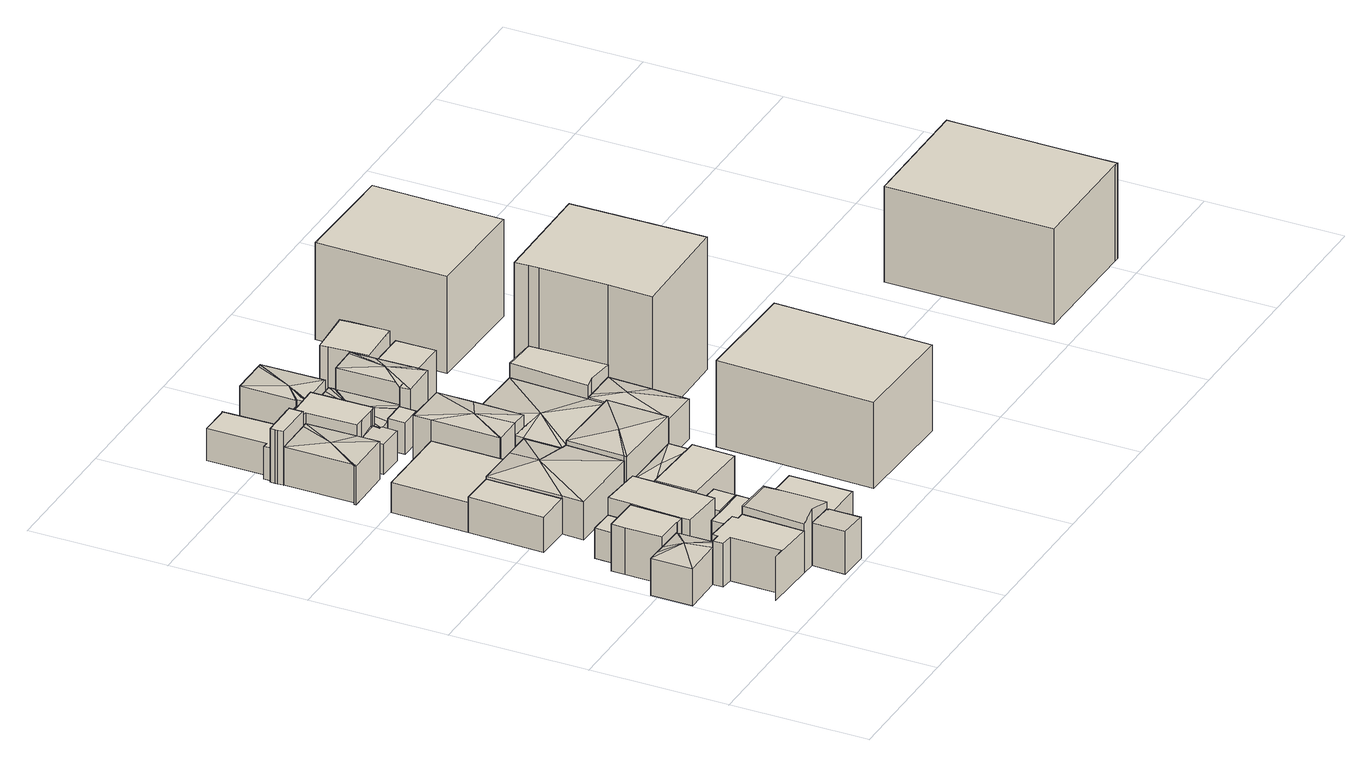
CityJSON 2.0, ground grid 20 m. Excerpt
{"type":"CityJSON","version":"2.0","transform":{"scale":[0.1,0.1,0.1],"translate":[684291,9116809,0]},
"CityObjects":{
"building1":{"type":"Building","attributes":{"Building Type":"Residential","Roof Shape":"hip","Roof Material":"Concrete Glazed Tile","Roof Material Code":"1","Roof Direction":"west","Building Height":5.53,"Roof Slope":26.2,"Footprint Area":43.43,"Solar PV Capacity Low":5.44,"Solar PV Capacity High":7.14,"Solar Annual Energy Low":7841,"Solar Annual Energy High":10334,"Suitable PV Area":32.46},"geometry":[{"type":"MultiSurface","lod":"2.2","boundaries":[[[0,1,2,3,4,5,6,7,8]],[[8,7,9,10]],[[7,6,11,9]],[[6,5,12,11]],[[5,4,13,12]],[[4,3,14,13]],[[3,2,15,14]],[[2,1,16,15]],[[1,0,17,16]],[[0,8,10,17]],[[10,9,18]],[[9,11,18]],[[11,12,18]],[[12,13,18]],[[13,14,18]],[[14,15,18]],[[15,16,18]],[[16,17,18]],[[17,10,18]]]}]},
"building2":{"type":"Building","attributes":{"Building Type":"Residential","Roof Shape":"shed","Roof Material":"Concrete Aluminum Tile","Roof Material Code":"2","Roof Direction":"west","Building Height":6.32,"Roof Slope":14.5,"Footprint Area":62.38,"Solar PV Capacity Low":7.81,"Solar PV Capacity High":10.26,"Solar Annual Energy Low":11263,"Solar Annual Energy High":14844,"Suitable PV Area":46.63},"geometry":[{"type":"MultiSurface","lod":"2.2","boundaries":[[[0,8,7,19,20,21,22,23,24,25,26]],[[26,25,27,28]],[[25,24,29,27]],[[24,23,30,29]],[[23,22,31,30]],[[22,21,32,31]],[[21,20,33,32]],[[20,19,34,33]],[[19,7,35,34]],[[7,8,36,35]],[[8,0,37,36]],[[0,26,28,37]],[[28,27,29,30,31,32,33,34,35,36,37]]]}]},
"building3":{"type":"Building","attributes":{"Building Type":"Residential","Roof Shape":"flat","Roof Material":"Concrete Glazed Tile","Roof Material Code":"1","Roof Direction":"west","Building Height":7.05,"Roof Slope":7.8,"Footprint Area":39.55,"Solar PV Capacity Low":4.95,"Solar PV Capacity High":6.5,"Solar Annual Energy Low":7140,"Solar Annual Energy High":9409,"Suitable PV Area":29.56},"geometry":[{"type":"MultiSurface","lod":"2.2","boundaries":[[[38,39,40,3,2,1,41,42,43,44]],[[44,43,45,46]],[[43,42,47,45]],[[42,41,48,47]],[[41,1,49,48]],[[1,2,50,49]],[[2,3,51,50]],[[3,40,52,51]],[[40,39,53,52]],[[39,38,54,53]],[[38,44,46,54]],[[46,45,47,48,49,50,51,52,53,54]]]}]},
"building4":{"type":"Building","attributes":{"Building Type":"Residential","Roof Shape":"flat","Roof Material":"Concrete Glazed Tile","Roof Material Code":"1","Roof Direction":"west","Building Height":4.45,"Roof Slope":14.9,"Footprint Area":12.11,"Solar PV Capacity Low":1.52,"Solar PV Capacity High":1.99,"Solar Annual Energy Low":2186,"Solar Annual Energy High":2881,"Suitable PV Area":9.05},"geometry":[{"type":"MultiSurface","lod":"2.2","boundaries":[[[38,44,43,55,56,57]],[[57,56,58,59]],[[56,55,60,58]],[[55,43,61,60]],[[43,44,62,61]],[[44,38,63,62]],[[38,57,59,63]],[[59,58,60,61,62,63]]]}]},
"building5":{"type":"Building","attributes":{"Building Type":"Residential","Roof Shape":"shed","Roof Material":"Concrete Glazed Tile","Roof Material Code":"1","Roof Direction":"west","Building Height":6.25,"Roof Slope":15,"Footprint Area":21.02,"Solar PV Capacity Low":2.63,"Solar PV Capacity High":3.46,"Solar Annual Energy Low":3795,"Solar Annual Energy High":5002,"Suitable PV Area":15.71},"geometry":[{"type":"MultiSurface","lod":"2.2","boundaries":[[[64,65,66,67,68,69]],[[69,68,70,71]],[[68,67,72,70]],[[67,66,73,72]],[[66,65,74,73]],[[65,64,75,74]],[[64,69,71,75]],[[71,70,72,73,74,75]]]}]},
"building6":{"type":"Building","attributes":{"Building Type":"Residential","Roof Shape":"flat","Roof Material":"Concrete Glazed Tile","Roof Material Code":"1","Roof Direction":"west","Building Height":5.31,"Roof Slope":8.5,"Footprint Area":55.91,"Solar PV Capacity Low":7,"Solar PV Capacity High":9.19,"Solar Annual Energy Low":10093,"Solar Annual Energy High":13302,"Suitable PV Area":41.79},"geometry":[{"type":"MultiSurface","lod":"2.2","boundaries":[[[76,77,78,79]],[[79,78,80,81]],[[78,77,82,80]],[[77,76,83,82]],[[76,79,81,83]],[[81,80,82,83]]]}]},
"building7":{"type":"Building","attributes":{"Building Type":"Residential","Roof Shape":"shed","Roof Material":"Clay Tile Shingle","Roof Material Code":"3","Roof Direction":"west","Building Height":6.93,"Roof Slope":12.9,"Footprint Area":78.74,"Solar PV Capacity Low":9.86,"Solar PV Capacity High":12.95,"Solar Annual Energy Low":14217,"Solar Annual Energy High":18737,"Suitable PV Area":58.86},"geometry":[{"type":"MultiSurface","lod":"2.2","boundaries":[[[84,85,86,56,55,87,42,88,89]],[[89,88,90,91]],[[88,42,92,90]],[[42,87,93,92]],[[87,55,94,93]],[[55,56,95,94]],[[56,86,96,95]],[[86,85,97,96]],[[85,84,98,97]],[[84,89,91,98]],[[91,90,92,93,94,95,96,97,98]]]}]},
"building8":{"type":"Building","attributes":{"Building Type":"Residential","Roof Shape":"gable","Roof Material":"Clay Tile Shingle","Roof Material Code":"3","Roof Direction":"west","Building Height":7.3,"Roof Slope":33,"Footprint Area":54.95,"Solar PV Capacity Low":6.88,"Solar PV Capacity High":9.04,"Solar Annual Energy Low":9920,"Solar Annual Energy High":13074,"Suitable PV Area":41.07},"geometry":[{"type":"MultiSurface","lod":"2.2","boundaries":[[[23,67,66,99,24]],[[24,99,100,101]],[[99,66,102,100]],[[66,67,103,102]],[[67,23,104,103]],[[23,24,101,104]],[[101,100,102,103,104]]]}]},
"building9":{"type":"Building","attributes":{"Building Type":"Residential","Roof Shape":"flat","Roof Material":"Concrete Glazed Tile","Roof Material Code":"1","Roof Direction":"west","Building Height":4.91,"Roof Slope":8.7,"Footprint Area":27.57,"Solar PV Capacity Low":3.45,"Solar PV Capacity High":4.53,"Solar Annual Energy Low":4978,"Solar Annual Energy High":6560,"Suitable PV Area":20.61},"geometry":[{"type":"MultiSurface","lod":"2.2","boundaries":[[[26,25,24,99,105,106,107,108]],[[108,107,109,110]],[[107,106,111,109]],[[106,105,112,111]],[[105,99,113,112]],[[99,24,114,113]],[[24,25,115,114]],[[25,26,116,115]],[[26,108,110,116]],[[110,109,111,112,113,114,115,116]]]}]},
"building10":{"type":"Building","attributes":{"Building Type":"Residential","Roof Shape":"flat","Roof Material":"Concrete Glazed Tile","Roof Material Code":"1","Roof Direction":"west","Building Height":5.09,"Roof Slope":11.6,"Footprint Area":15.22,"Solar PV Capacity Low":1.91,"Solar PV Capacity High":2.5,"Solar Annual Energy Low":2748,"Solar Annual Energy High":3622,"Suitable PV Area":11.38},"geometry":[{"type":"MultiSurface","lod":"2.2","boundaries":[[[84,107,106,117]],[[117,106,118,119]],[[106,107,120,118]],[[107,84,121,120]],[[84,117,119,121]],[[119,118,120,121]]]}]},
"building11":{"type":"Building","attributes":{"Building Type":"Residential","Roof Shape":"flat","Roof Material":"Concrete Glazed Tile","Roof Material Code":"1","Roof Direction":"west","Building Height":4.49,"Roof Slope":11,"Footprint Area":129.64,"Solar PV Capacity Low":16.23,"Solar PV Capacity High":21.32,"Solar Annual Energy Low":23406,"Solar Annual Energy High":30847,"Suitable PV Area":96.91},"geometry":[{"type":"MultiSurface","lod":"2.2","boundaries":[[[122,78,77,123,124,125,126]],[[126,125,127,128]],[[125,124,129,127]],[[124,123,130,129]],[[123,77,131,130]],[[77,78,132,131]],[[78,122,133,132]],[[122,126,128,133]],[[128,127,129,130,131,132,133]]]}]},
"building12":{"type":"Building","attributes":{"Building Type":"Residential","Roof Shape":"shed","Roof Material":"Concrete Aluminum Tile","Roof Material Code":"2","Roof Direction":"west","Building Height":5.02,"Roof Slope":15.3,"Footprint Area":66.79,"Solar PV Capacity Low":8.36,"Solar PV Capacity High":10.98,"Solar Annual Energy Low":12059,"Solar Annual Energy High":15892,"Suitable PV Area":49.93},"geometry":[{"type":"MultiSurface","lod":"2.2","boundaries":[[[99,66,65,64,134,135]],[[135,134,136,137]],[[134,64,138,136]],[[64,65,139,138]],[[65,66,140,139]],[[66,99,141,140]],[[99,135,137,141]],[[137,136,138,139,140,141]]]}]},
"building13":{"type":"Building","attributes":{"Building Type":"Residential","Roof Shape":"hip","Roof Material":"Concrete Glazed Tile","Roof Material Code":"1","Roof Direction":"west","Building Height":5.74,"Roof Slope":27,"Footprint Area":156.77,"Solar PV Capacity Low":19.63,"Solar PV Capacity High":25.78,"Solar Annual Energy Low":28304,"Solar Annual Energy High":37302,"Suitable PV Area":117.18},"geometry":[{"type":"MultiSurface","lod":"2.2","boundaries":[[[142,123,77,76,143,144,145,146]],[[146,145,147,148]],[[145,144,149,147]],[[144,143,150,149]],[[143,76,151,150]],[[76,77,152,151]],[[77,123,153,152]],[[123,142,154,153]],[[142,146,148,154]],[[148,147,155]],[[147,149,155]],[[149,150,155]],[[150,151,155]],[[151,152,155]],[[152,153,155]],[[153,154,155]],[[154,148,155]]]}]},
"building14":{"type":"Building","attributes":{"Building Type":"Residential","Roof Shape":"shed","Roof Material":"Concrete Glazed Tile","Roof Material Code":"1","Roof Direction":"west","Building Height":6.92,"Roof Slope":19.1,"Footprint Area":64.27,"Solar PV Capacity Low":8.05,"Solar PV Capacity High":10.57,"Solar Annual Energy Low":11603,"Solar Annual Energy High":15292,"Suitable PV Area":48.04},"geometry":[{"type":"MultiSurface","lod":"2.2","boundaries":[[[156,85,84,157,158]],[[158,157,159,160]],[[157,84,161,159]],[[84,85,162,161]],[[85,156,163,162]],[[156,158,160,163]],[[160,159,161,162,163]]]}]},
"building15":{"type":"Building","attributes":{"Building Type":"Residential","Roof Shape":"hip","Roof Material":"Concrete Glazed Tile","Roof Material Code":"1","Roof Direction":"west","Building Height":5.66,"Roof Slope":27.8,"Footprint Area":69.68,"Solar PV Capacity Low":8.72,"Solar PV Capacity High":11.46,"Solar Annual Energy Low":12581,"Solar Annual Energy High":16581,"Suitable PV Area":52.09},"geometry":[{"type":"MultiSurface","lod":"2.2","boundaries":[[[164,165,166,167,168,169,170,171,172]],[[172,171,173,174]],[[171,170,175,173]],[[170,169,176,175]],[[169,168,177,176]],[[168,167,178,177]],[[167,166,179,178]],[[166,165,180,179]],[[165,164,181,180]],[[164,172,174,181]],[[174,173,182]],[[173,175,182]],[[175,176,182]],[[176,177,182]],[[177,178,182]],[[178,179,182]],[[179,180,182]],[[180,181,182]],[[181,174,182]]]}]},
"building16":{"type":"Building","attributes":{"Building Type":"Residential","Roof Shape":"hip","Roof Material":"Concrete Glazed Tile","Roof Material Code":"1","Roof Direction":"west","Building Height":6.27,"Roof Slope":20.4,"Footprint Area":33.31,"Solar PV Capacity Low":4.17,"Solar PV Capacity High":5.48,"Solar Annual Energy Low":6014,"Solar Annual Energy High":7925,"Suitable PV Area":24.9},"geometry":[{"type":"MultiSurface","lod":"2.2","boundaries":[[[86,85,156,183]],[[183,156,184,185]],[[156,85,186,184]],[[85,86,187,186]],[[86,183,185,187]],[[185,184,188]],[[184,186,188]],[[186,187,188]],[[187,185,188]]]}]},
"building17":{"type":"Building","attributes":{"Building Type":"Residential","Roof Shape":"shed","Roof Material":"Concrete Glazed Tile","Roof Material Code":"1","Roof Direction":"west","Building Height":7.92,"Roof Slope":18.3,"Footprint Area":11.31,"Solar PV Capacity Low":1.42,"Solar PV Capacity High":1.86,"Solar Annual Energy Low":2042,"Solar Annual Energy High":2691,"Suitable PV Area":8.45},"geometry":[{"type":"MultiSurface","lod":"2.2","boundaries":[[[189,190,191,192,193,194,166,164,195,196]],[[196,195,197,198]],[[195,164,199,197]],[[164,166,200,199]],[[166,194,201,200]],[[194,193,202,201]],[[193,192,203,202]],[[192,191,204,203]],[[191,190,205,204]],[[190,189,206,205]],[[189,196,198,206]],[[198,197,199,200,201,202,203,204,205,206]]]}]},
"building18":{"type":"Building","attributes":{"Building Type":"Residential","Roof Shape":"shed","Roof Material":"Concrete Glazed Tile","Roof Material Code":"1","Roof Direction":"west","Building Height":4.67,"Roof Slope":19.5,"Footprint Area":47.36,"Solar PV Capacity Low":5.93,"Solar PV Capacity High":7.79,"Solar Annual Energy Low":8550,"Solar Annual Energy High":11268,"Suitable PV Area":35.4},"geometry":[{"type":"MultiSurface","lod":"2.2","boundaries":[[[207,208,209,210,191,190,189,211,212,213]],[[213,212,214,215]],[[212,211,216,214]],[[211,189,217,216]],[[189,190,218,217]],[[190,191,219,218]],[[191,210,220,219]],[[210,209,221,220]],[[209,208,222,221]],[[208,207,223,222]],[[207,213,215,223]],[[215,214,216,217,218,219,220,221,222,223]]]}]},
"building19":{"type":"Building","attributes":{"Building Type":"Residential","Roof Shape":"gable","Roof Material":"Concrete Glazed Tile","Roof Material Code":"1","Roof Direction":"west","Building Height":4.47,"Roof Slope":29.5,"Footprint Area":11.49,"Solar PV Capacity Low":1.44,"Solar PV Capacity High":1.89,"Solar Annual Energy Low":2075,"Solar Annual Energy High":2734,"Suitable PV Area":8.59},"geometry":[{"type":"MultiSurface","lod":"2.2","boundaries":[[[224,225,226,227,228,229,230]],[[230,229,231,232]],[[229,228,233,231]],[[228,227,234,233]],[[227,226,235,234]],[[226,225,236,235]],[[225,224,237,236]],[[224,230,232,237]],[[232,231,233,234,235,236,237]]]}]},
"building20":{"type":"Building","attributes":{"Building Type":"Residential","Roof Shape":"flat","Roof Material":"Concrete Glazed Tile","Roof Material Code":"1","Roof Direction":"west","Building Height":7.35,"Roof Slope":13,"Footprint Area":45.43,"Solar PV Capacity Low":5.69,"Solar PV Capacity High":7.47,"Solar Annual Energy Low":8202,"Solar Annual Energy High":10810,"Suitable PV Area":33.96},"geometry":[{"type":"MultiSurface","lod":"2.2","boundaries":[[[164,172,171,228,227,226,238,239,240,241,195]],[[195,241,242,243]],[[241,240,244,242]],[[240,239,245,244]],[[239,238,246,245]],[[238,226,247,246]],[[226,227,248,247]],[[227,228,249,248]],[[228,171,250,249]],[[171,172,251,250]],[[172,164,252,251]],[[164,195,243,252]],[[243,242,244,245,246,247,248,249,250,251,252]]]}]},
"building21":{"type":"Building","attributes":{"Building Type":"Residential","Roof Shape":"hip","Roof Material":"Concrete Glazed Tile","Roof Material Code":"1","Roof Direction":"west","Building Height":7.65,"Roof Slope":28.7,"Footprint Area":82.2,"Solar PV Capacity Low":10.29,"Solar PV Capacity High":13.52,"Solar Annual Energy Low":14841,"Solar Annual Energy High":19559,"Suitable PV Area":61.44},"geometry":[{"type":"MultiSurface","lod":"2.2","boundaries":[[[253,254,255,126,125,124,256,257]],[[257,256,258,259]],[[256,124,260,258]],[[124,125,261,260]],[[125,126,262,261]],[[126,255,263,262]],[[255,254,264,263]],[[254,253,265,264]],[[253,257,259,265]],[[259,258,266]],[[258,260,266]],[[260,261,266]],[[261,262,266]],[[262,263,266]],[[263,264,266]],[[264,265,266]],[[265,259,266]]]}]},
"building22":{"type":"Building","attributes":{"Building Type":"Residential","Roof Shape":"gable","Roof Material":"Concrete Glazed Tile","Roof Material Code":"1","Roof Direction":"west","Building Height":5.12,"Roof Slope":32.3,"Footprint Area":9.58,"Solar PV Capacity Low":1.2,"Solar PV Capacity High":1.58,"Solar Annual Energy Low":1729,"Solar Annual Energy High":2279,"Suitable PV Area":7.16},"geometry":[{"type":"MultiSurface","lod":"2.2","boundaries":[[[267,212,211,189,196,195,241,268]],[[268,241,269,270]],[[241,195,271,269]],[[195,196,272,271]],[[196,189,273,272]],[[189,211,274,273]],[[211,212,275,274]],[[212,267,276,275]],[[267,268,270,276]],[[270,269,271,272,273,274,275,276]]]}]},
"building23":{"type":"Building","attributes":{"Building Type":"Residential","Roof Shape":"hip","Roof Material":"Concrete Glazed Tile","Roof Material Code":"1","Roof Direction":"west","Building Height":6.39,"Roof Slope":20.3,"Footprint Area":101.39,"Solar PV Capacity Low":12.69,"Solar PV Capacity High":16.67,"Solar Annual Energy Low":18305,"Solar Annual Energy High":24125,"Suitable PV Area":75.79},"geometry":[{"type":"MultiSurface","lod":"2.2","boundaries":[[[277,278,145,144,279]],[[279,144,280,281]],[[144,145,282,280]],[[145,278,283,282]],[[278,277,284,283]],[[277,279,281,284]],[[281,280,285]],[[280,282,285]],[[282,283,285]],[[283,284,285]],[[284,281,285]]]}]},
"building24":{"type":"Building","attributes":{"Building Type":"Residential","Roof Shape":"gable","Roof Material":"Concrete Glazed Tile","Roof Material Code":"1","Roof Direction":"west","Building Height":4.67,"Roof Slope":29,"Footprint Area":8.26,"Solar PV Capacity Low":1.03,"Solar PV Capacity High":1.36,"Solar Annual Energy Low":1491,"Solar Annual Energy High":1965,"Suitable PV Area":6.17},"geometry":[{"type":"MultiSurface","lod":"2.2","boundaries":[[[286,287,288,289]],[[289,288,290,291]],[[288,287,292,290]],[[287,286,293,292]],[[286,289,291,293]],[[291,290,292,293]]]}]},
"building25":{"type":"Building","attributes":{"Building Type":"Residential","Roof Shape":"hip","Roof Material":"Concrete Glazed Tile","Roof Material Code":"1","Roof Direction":"west","Building Height":4.27,"Roof Slope":24.5,"Footprint Area":69.47,"Solar PV Capacity Low":8.7,"Solar PV Capacity High":11.42,"Solar Annual Energy Low":12542,"Solar Annual Energy High":16529,"Suitable PV Area":51.93},"geometry":[{"type":"MultiSurface","lod":"2.2","boundaries":[[[240,239,238,226,225,224,287,286,294,295,296,297,298,299,300,301]],[[301,300,302,303]],[[300,299,304,302]],[[299,298,305,304]],[[298,297,306,305]],[[297,296,307,306]],[[296,295,308,307]],[[295,294,309,308]],[[294,286,310,309]],[[286,287,311,310]],[[287,224,312,311]],[[224,225,313,312]],[[225,226,314,313]],[[226,238,315,314]],[[238,239,316,315]],[[239,240,317,316]],[[240,301,303,317]],[[303,302,318]],[[302,304,318]],[[304,305,318]],[[305,306,318]],[[306,307,318]],[[307,308,318]],[[308,309,318]],[[309,310,318]],[[310,311,318]],[[311,312,318]],[[312,313,318]],[[313,314,318]],[[314,315,318]],[[315,316,318]],[[316,317,318]],[[317,303,318]]]}]},
"building26":{"type":"Building","attributes":{"Building Type":"Residential","Roof Shape":"hip","Roof Material":"Concrete Glazed Tile","Roof Material Code":"1","Roof Direction":"west","Building Height":5.76,"Roof Slope":26.5,"Footprint Area":158.73,"Solar PV Capacity Low":19.87,"Solar PV Capacity High":26.1,"Solar Annual Energy Low":28657,"Solar Annual Energy High":37767,"Suitable PV Area":118.65},"geometry":[{"type":"MultiSurface","lod":"2.2","boundaries":[[[253,257,256,142,146,145,278,319,320]],[[320,319,321,322]],[[319,278,323,321]],[[278,145,324,323]],[[145,146,325,324]],[[146,142,326,325]],[[142,256,327,326]],[[256,257,328,327]],[[257,253,329,328]],[[253,320,322,329]],[[322,321,330]],[[321,323,330]],[[323,324,330]],[[324,325,330]],[[325,326,330]],[[326,327,330]],[[327,328,330]],[[328,329,330]],[[329,322,330]]]}]},
"building27":{"type":"Building","attributes":{"Building Type":"Residential","Roof Shape":"hip","Roof Material":"Concrete Glazed Tile","Roof Material Code":"1","Roof Direction":"west","Building Height":5.97,"Roof Slope":28.8,"Footprint Area":56.31,"Solar PV Capacity Low":7.05,"Solar PV Capacity High":9.26,"Solar Annual Energy Low":10167,"Solar Annual Energy High":13399,"Suitable PV Area":42.09},"geometry":[{"type":"MultiSurface","lod":"2.2","boundaries":[[[331,332,333,267,268,241,240,301,300,299,334]],[[334,299,335,336]],[[299,300,337,335]],[[300,301,338,337]],[[301,240,339,338]],[[240,241,340,339]],[[241,268,341,340]],[[268,267,342,341]],[[267,333,343,342]],[[333,332,344,343]],[[332,331,345,344]],[[331,334,336,345]],[[336,335,346]],[[335,337,346]],[[337,338,346]],[[338,339,346]],[[339,340,346]],[[340,341,346]],[[341,342,346]],[[342,343,346]],[[343,344,346]],[[344,345,346]],[[345,336,346]]]}]},
"building28":{"type":"Building","attributes":{"Building Type":"Residential","Roof Shape":"hip","Roof Material":"Concrete Glazed Tile","Roof Material Code":"1","Roof Direction":"west","Building Height":7.55,"Roof Slope":28.2,"Footprint Area":49.52,"Solar PV Capacity Low":6.2,"Solar PV Capacity High":8.14,"Solar Annual Energy Low":8941,"Solar Annual Energy High":11784,"Suitable PV Area":37.02},"geometry":[{"type":"MultiSurface","lod":"2.2","boundaries":[[[347,296,295,294,348,349,350,351,352]],[[352,351,353,354]],[[351,350,355,353]],[[350,349,356,355]],[[349,348,357,356]],[[348,294,358,357]],[[294,295,359,358]],[[295,296,360,359]],[[296,347,361,360]],[[347,352,354,361]],[[354,353,362]],[[353,355,362]],[[355,356,362]],[[356,357,362]],[[357,358,362]],[[358,359,362]],[[359,360,362]],[[360,361,362]],[[361,354,362]]]}]},
"building29":{"type":"Building","attributes":{"Building Type":"Residential","Roof Shape":"hip","Roof Material":"Concrete Glazed Tile","Roof Material Code":"1","Roof Direction":"west","Building Height":6.02,"Roof Slope":29.8,"Footprint Area":66.22,"Solar PV Capacity Low":8.29,"Solar PV Capacity High":10.89,"Solar Annual Energy Low":11956,"Solar Annual Energy High":15757,"Suitable PV Area":49.5},"geometry":[{"type":"MultiSurface","lod":"2.2","boundaries":[[[319,363,364,365,366,367]],[[367,366,368,369]],[[366,365,370,368]],[[365,364,371,370]],[[364,363,372,371]],[[363,319,373,372]],[[319,367,369,373]],[[369,368,374]],[[368,370,374]],[[370,371,374]],[[371,372,374]],[[372,373,374]],[[373,369,374]]]}]},
"building30":{"type":"Building","attributes":{"Building Type":"Residential","Roof Shape":"gable","Roof Material":"Concrete Glazed Tile","Roof Material Code":"1","Roof Direction":"west","Building Height":7.8,"Roof Slope":30.4,"Footprint Area":61.58,"Solar PV Capacity Low":7.71,"Solar PV Capacity High":10.13,"Solar Annual Energy Low":11118,"Solar Annual Energy High":14653,"Suitable PV Area":46.03},"geometry":[{"type":"MultiSurface","lod":"2.2","boundaries":[[[375,320,319,367,366,376]],[[376,366,377,378]],[[366,367,379,377]],[[367,319,380,379]],[[319,320,381,380]],[[320,375,382,381]],[[375,376,378,382]],[[378,377,379,380,381,382]]]}]},
"building31":{"type":"Building","attributes":{"Building Type":"Office Building","Roof Shape":"flat","Roof Material":"Asbestos Sheet","Roof Material Code":"4","Roof Direction":"west","Building Height":12.95,"Roof Slope":6,"Footprint Area":367.77,"Solar PV Capacity Low":49.59,"Solar PV Capacity High":65.13,"Solar Annual Energy Low":71506,"Solar Annual Energy High":94239,"Suitable PV Area":296.05},"geometry":[{"type":"MultiSurface","lod":"2.2","boundaries":[[[383,384,385,386]],[[386,385,387,388]],[[385,384,389,387]],[[384,383,390,389]],[[383,386,388,390]],[[388,387,389,390]]]}]},
"building32":{"type":"Building","attributes":{"Building Type":"Residential","Roof Shape":"gable","Roof Material":"Concrete Glazed Tile","Roof Material Code":"1","Roof Direction":"west","Building Height":6.81,"Roof Slope":26.1,"Footprint Area":35.33,"Solar PV Capacity Low":4.42,"Solar PV Capacity High":5.81,"Solar Annual Energy Low":6379,"Solar Annual Energy High":8407,"Suitable PV Area":26.41},"geometry":[{"type":"MultiSurface","lod":"2.2","boundaries":[[[351,350,391,392]],[[392,391,393,394]],[[391,350,395,393]],[[350,351,396,395]],[[351,392,394,396]],[[394,393,395,396]]]}]},
"building33":{"type":"Building","attributes":{"Building Type":"Residential","Roof Shape":"gable","Roof Material":"Concrete Glazed Tile","Roof Material Code":"1","Roof Direction":"west","Building Height":7.35,"Roof Slope":27.3,"Footprint Area":46.78,"Solar PV Capacity Low":5.86,"Solar PV Capacity High":7.69,"Solar Annual Energy Low":8446,"Solar Annual Energy High":11132,"Suitable PV Area":34.97},"geometry":[{"type":"MultiSurface","lod":"2.2","boundaries":[[[397,398,399,400,401,402]],[[402,401,403,404]],[[401,400,405,403]],[[400,399,406,405]],[[399,398,407,406]],[[398,397,408,407]],[[397,402,404,408]],[[404,403,405,406,407,408]]]}]},
"building34":{"type":"Building","attributes":{"Building Type":"Office Building","Roof Shape":"flat","Roof Material":"Asbestos Sheet","Roof Material Code":"4","Roof Direction":"west","Building Height":19.79,"Roof Slope":7.2,"Footprint Area":319.63,"Solar PV Capacity Low":43.1,"Solar PV Capacity High":56.61,"Solar Annual Energy Low":62147,"Solar Annual Energy High":81904,"Suitable PV Area":257.3},"geometry":[{"type":"MultiSurface","lod":"2.2","boundaries":[[[409,410,411,375,376,366,365]],[[365,366,412,413]],[[366,376,414,412]],[[376,375,415,414]],[[375,411,416,415]],[[411,410,417,416]],[[410,409,418,417]],[[409,365,413,418]],[[413,412,414,415,416,417,418]]]}]},
"building35":{"type":"Building","attributes":{"Building Type":"Office Building","Roof Shape":"flat","Roof Material":"Asbestos Sheet","Roof Material Code":"4","Roof Direction":"west","Building Height":14.52,"Roof Slope":11.1,"Footprint Area":304.77,"Solar PV Capacity Low":41.1,"Solar PV Capacity High":53.98,"Solar Annual Energy Low":59258,"Solar Annual Energy High":78097,"Suitable PV Area":245.34},"geometry":[{"type":"MultiSurface","lod":"2.2","boundaries":[[[419,420,421,422]],[[422,421,423,424]],[[421,420,425,423]],[[420,419,426,425]],[[419,422,424,426]],[[424,423,425,426]]]}]},
"building36":{"type":"Building","attributes":{"Building Type":"Office Building","Roof Shape":"flat","Roof Material":"Asbestos Sheet","Roof Material Code":"4","Roof Direction":"west","Building Height":14.3,"Roof Slope":6.9,"Footprint Area":447.72,"Solar PV Capacity Low":60.37,"Solar PV Capacity High":79.29,"Solar Annual Energy Low":87051,"Solar Annual Energy High":114726,"Suitable PV Area":360.41},"geometry":[{"type":"MultiSurface","lod":"2.2","boundaries":[[[427,428,429,430,431,432,433]],[[433,432,434,435]],[[432,431,436,434]],[[431,430,437,436]],[[430,429,438,437]],[[429,428,439,438]],[[428,427,440,439]],[[427,433,435,440]],[[435,434,436,437,438,439,440]]]}]}
},
"vertices":[
[77,158,0],[77,207,0],[77,208,0],[36,209,0],[21,210,0],[4,210,0],[4,150,0],[63,150,0],[77,150,0],[63,150,55],[77,150,55],[4,150,55],[4,210,55],[21,210,55],[36,209,55],[77,208,55],[77,207,55],[77,158,55],[49,184,61],
[63,135,0],[81,134,0],[80,60,0],[62,60,0],[140,57,0],[143,147,0],[132,147,0],[132,156,0],[132,147,63],[132,156,63],[143,147,63],[140,57,63],[62,60,65],[80,60,65],[81,134,65],[63,135,65],[63,150,65],[77,150,65],[77,158,65],
[55,282,0],[37,282,0],[36,262,0],[90,207,0],[89,207,0],[91,279,0],[92,281,0],[91,279,70],[92,281,70],[89,207,70],[90,207,70],[77,207,70],[77,208,70],[36,209,70],[36,262,70],[37,282,70],[55,282,70],
[92,279,0],[93,314,0],[56,315,0],[93,314,45],[56,315,45],[92,279,45],[91,279,45],[92,281,45],[55,282,45],
[204,53,0],[202,53,0],[202,55,0],[161,56,0],[160,8,0],[204,7,0],[160,8,64],[204,7,62],[161,56,64],[202,55,63],[202,53,63],[204,53,62],
[92,379,0],[94,488,0],[43,489,0],[40,380,0],[43,489,53],[40,380,53],[94,488,53],[92,379,53],
[156,218,0],[158,279,0],[159,311,0],[91,262,0],[89,195,0],[155,192,0],[89,195,71],[155,192,69],[89,207,71],[91,262,71],[92,279,71],[93,314,71],[159,311,69],[158,279,69],[156,218,69],
[203,145,0],[203,145,73],[143,147,75],[202,55,73],[161,56,85],[140,57,73],
[204,184,0],[201,184,0],[155,185,0],[133,186,0],[155,185,49],[133,186,49],[201,184,49],[204,184,49],[203,145,49],[143,147,49],[132,147,49],[132,156,49],
[202,216,0],[201,184,51],[202,216,51],[155,185,51],[156,218,51],
[45,600,0],[160,487,0],[160,499,0],[160,500,0],[161,599,0],[160,500,45],[161,599,45],[160,499,45],[160,487,45],[94,488,45],[43,489,45],[45,600,45],
[275,53,0],[276,144,0],[275,53,50],[276,144,50],[204,53,52],[202,53,52],[202,55,52],[203,145,52],
[200,486,0],[91,348,0],[206,346,0],[209,430,0],[199,430,0],[209,430,57],[199,430,57],[206,346,57],[91,348,57],[92,379,57],[94,488,57],[160,487,57],[200,486,57],[144,437,68],
[260,276,0],[261,215,0],[263,276,0],[261,215,69],[263,276,69],[156,218,71],[158,279,71],[260,276,69],
[104,754,0],[46,754,0],[47,754,0],[46,652,0],[43,652,0],[43,649,0],[113,649,0],[113,681,0],[112,754,0],[113,681,57],[112,754,57],[113,649,57],[43,649,57],[43,652,57],[46,652,57],[47,754,57],[46,754,57],[104,754,57],[74,700,63],
[261,309,0],[260,276,63],[261,309,63],[158,279,63],[159,311,63],[210,294,65],
[101,774,0],[99,774,0],[49,773,0],[46,773,0],[46,766,0],[46,762,0],[104,770,0],[104,774,0],[104,770,79],[104,774,79],[104,754,79],[47,754,80],[46,762,80],[46,766,80],[46,773,80],[49,773,80],[99,774,79],[101,774,79],
[104,870,0],[59,870,0],[59,784,0],[49,784,0],[101,788,0],[108,788,0],[107,871,0],[108,788,47],[107,871,47],[101,788,47],[101,774,47],[99,774,47],[49,773,49],[49,784,49],[59,784,48],[59,870,48],[104,870,47],
[165,671,0],[158,671,0],[158,681,0],[153,681,0],[126,681,0],[126,650,0],[164,649,0],[126,650,45],[164,649,45],[126,681,45],[153,681,50],[158,681,48],[158,671,48],[165,671,45],
[162,681,0],[161,771,0],[157,771,0],[156,771,0],[156,771,73],[104,770,73],[157,771,73],[161,771,73],[162,681,73],[158,681,73],[153,681,73],[126,681,73],[113,681,73],[112,754,73],[104,754,73],
[226,571,0],[227,623,0],[161,625,0],[201,499,0],[225,498,0],[201,499,76],[225,498,76],[160,499,76],[160,500,76],[161,599,76],[161,625,76],[227,623,76],[226,571,76],[190,552,83],
[154,788,0],[156,788,0],[156,771,52],[156,788,51],[104,770,51],[104,774,54],[101,774,54],[101,788,51],[108,788,51],[154,788,51],
[320,338,0],[323,427,0],[206,342,0],[206,346,64],[206,342,64],[209,430,64],[323,427,64],[320,338,64],[253,376,71],
[218,672,0],[184,672,0],[184,647,0],[217,647,0],[184,647,47],[217,647,47],[184,672,47],[218,672,47],
[219,672,0],[228,672,0],[227,767,0],[227,770,0],[227,777,0],[216,777,0],[158,776,0],[157,776,0],[158,776,43],[157,776,43],[216,777,43],[227,777,43],[227,770,43],[227,767,43],[228,672,43],[219,672,43],[218,672,43],[184,672,43],[165,671,43],[158,671,43],[158,681,43],[162,681,43],[161,771,43],[157,771,43],[187,727,49],
[324,454,0],[328,568,0],[324,454,58],[328,568,58],[323,427,58],[209,430,58],[199,430,58],[200,486,58],[201,499,58],[225,498,58],[226,571,58],[248,485,70],
[214,869,0],[209,869,0],[155,869,0],[215,869,0],[216,777,60],[215,869,60],[158,776,60],[157,776,60],[157,771,60],[156,771,60],[156,788,60],[154,788,60],[155,869,60],[209,869,60],[214,869,60],[175,808,65],
[267,768,0],[220,657,0],[272,658,0],[272,675,0],[271,733,0],[270,768,0],[271,733,75],[270,768,75],[272,675,75],[272,658,75],[220,657,75],[219,672,75],[228,672,75],[227,767,75],[267,768,75],[250,708,80],
[321,337,0],[377,336,0],[379,389,0],[381,453,0],[334,454,0],[381,453,60],[334,454,60],[379,389,60],[377,336,60],[321,337,60],[324,454,60],[349,411,66],
[380,566,0],[380,551,0],[381,453,78],[380,551,78],[334,454,83],[324,454,78],[328,568,80],[380,566,78],
[537,292,0],[375,296,0],[369,69,0],[531,64,0],[369,69,129],[531,64,129],[375,296,129],[537,292,129],
[333,675,0],[333,733,0],[333,675,68],[333,733,68],[272,675,69],[271,733,68],
[270,811,0],[271,799,0],[274,742,0],[342,746,0],[339,801,0],[338,815,0],[339,801,75],[338,815,75],[342,746,74],[274,742,75],[271,799,74],[270,811,74],
[544,391,0],[542,587,0],[379,586,0],[381,453,198],[379,389,198],[380,551,198],[380,566,198],[379,586,198],[542,587,198],[544,391,198],
[553,873,0],[392,876,0],[389,687,0],[550,684,0],[389,687,145],[550,684,145],[392,876,145],[553,873,145],
[839,39,0],[1017,38,0],[1023,38,0],[1023,113,0],[1024,266,0],[1024,282,0],[840,282,0],[1024,282,143],[840,282,143],[1024,266,143],[1023,113,143],[1023,38,143],[1017,38,143],[839,39,143]
]}
